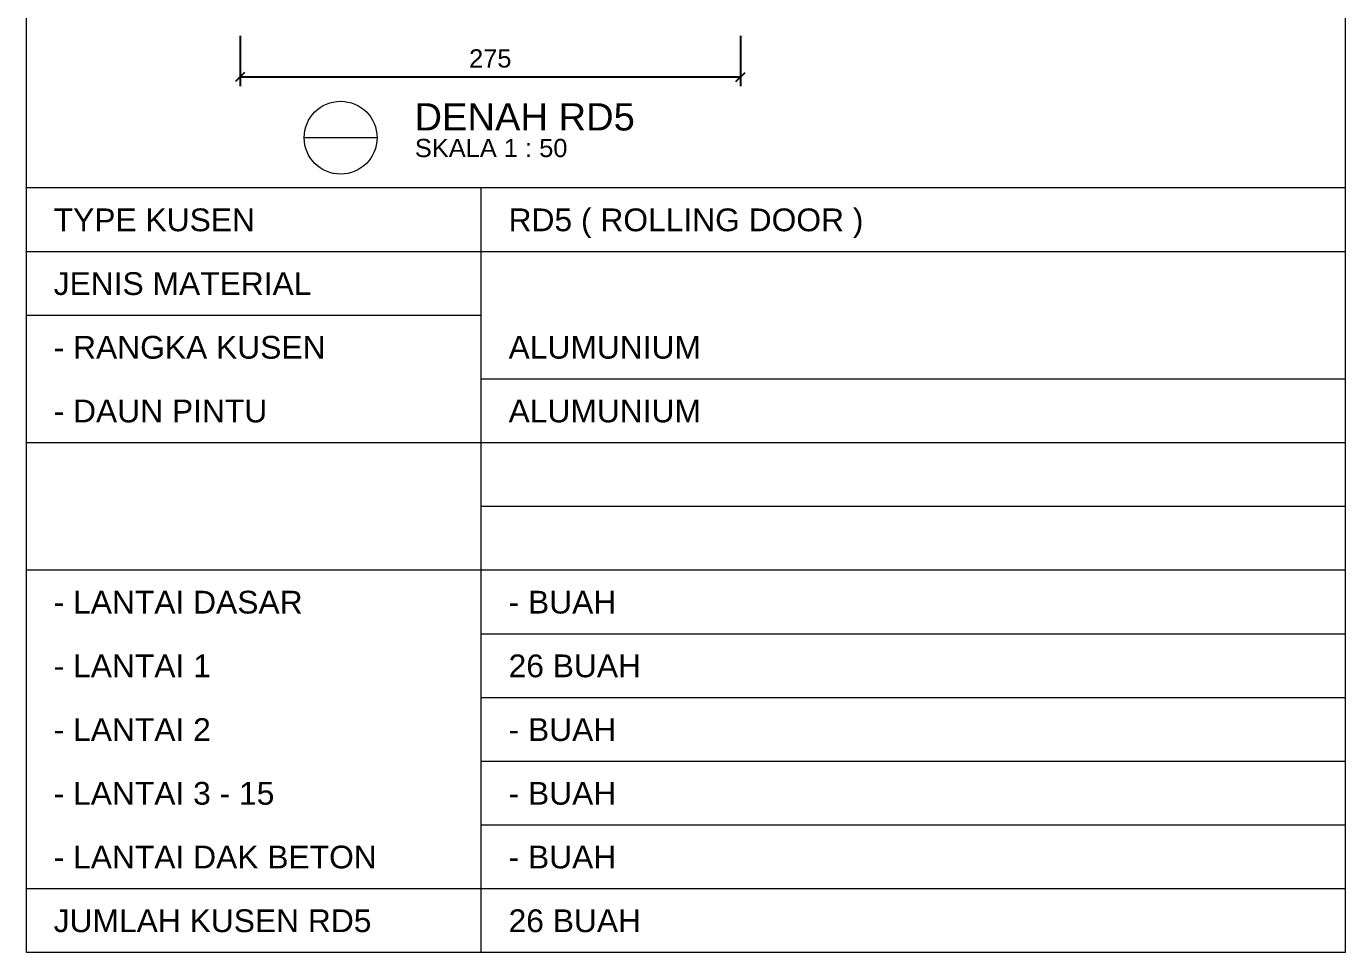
# Model space of a CAD drawing. Header units: millimetres. Extents: x -108 to 351, y -17 to 192.
# Drawn here: x 308.35 to 322.85, y 48.99 to 59.16 of the extents above; entities that cross this region are included whole.
import ezdxf
from ezdxf.enums import TextEntityAlignment as Align

# ---------------------------------------------------------------- set-up
doc = ezdxf.new("R2010")
doc.units = ezdxf.units.MM
doc.layers.get('defpoints').update_dxf_attribs({"color": 1})
for name, color, linetype, lineweight in [('lan', 7, 'Continuous', 15), ('NOT', 7, 'Continuous', 20), ('u', 6, 'Continuous', 20)]:
    doc.layers.add(name, color=color, linetype=linetype, lineweight=lineweight)
doc.styles.get("Standard").update_dxf_attribs({"font": 'arial.ttf'})
doc.dimstyles.new('SK-50', dxfattribs={"dimscale": 0, "dimtxt": 0.2, "dimasz": 0.1, "dimexe": 0.1, "dimexo": 0, "dimgap": 0.1, "dimtad": 1, "dimdec": 0, "dimlfac": 50, "dimzin": 0, "dimdsep": 46, "dimtxsty": 'Standard', "dimblk": 'OBLIQUE', "dimcen": 0.09, "dimclrd": 256, "dimclre": 256, "dimclrt": 256, "dimadec": 0, "dimazin": 0, "dimtfac": 1, "dimtdec": 0, "dimtofl": 0, "dimtmove": 0, "dimatfit": 3, "dimldrblk": 'OBLIQUE', "dimfxl": 0, "dimtolj": 1, "dimtzin": 0, "dimarcsym": 0})

# ---------------------------------------------------------------- blocks, each defined once
blk = doc.blocks.new('_Oblique')
at = {"color": 0, "linetype": 'ByBlock', "lineweight": -2}
blk.add_line((-0.5, -0.5), (0.5, 0.5), dxfattribs=at)
blk = doc.blocks.new('*D342')
at = {"layer": 'defpoints', "color": 0, "transparency": 16777216}
for p in [(310.703, 59.055), (316.203, 59.055), (316.203, 58.605)]:
    blk.add_point(p, dxfattribs=at)
at = {"layer": 'u', "lineweight": -2, "transparency": 16777216}
for p, q in [((310.703, 59.055), (310.703, 58.505)), ((316.203, 59.055), (316.203, 58.505)), ((310.703, 58.605), (316.203, 58.605))]:
    blk.add_line(p, q, dxfattribs=at)
at = {"layer": 'u', "lineweight": -2, "transparency": 16777216, "xscale": 0.1, "yscale": 0.1, "zscale": 0.1, "rotation": 180}
blk.add_blockref('_Oblique', (310.703, 58.605), dxfattribs=at)
at = {"layer": 'u', "lineweight": -2, "transparency": 16777216, "xscale": 0.1, "yscale": 0.1, "zscale": 0.1}
blk.add_blockref('_Oblique', (316.203, 58.605), dxfattribs=at)
at = {"layer": 'u', "transparency": 16777216, "insert": (313.453, 58.807), "char_height": 0.2, "attachment_point": 5}
blk.add_mtext('\\A1;275', dxfattribs=at)
blk = doc.blocks.new('Ndtpd')
blk.add_line((0.747, 0), (-0.747, 0))
blk.add_circle((0, 0), 0.747)
at = {"flags": 4}
for tag, height, p in [('NO', 0.5, (0, 0.148)), ('NOLBR', 0.3, (0, -0.398))]:
    blk.add_attdef(tag, text='', height=height, dxfattribs=at).set_placement(p, align=Align.CENTER)
for tag, p, height in [('NDTPD', (1.516, 0.148), 0.5), ('SKALA', (1.523, -0.398), 0.3)]:
    blk.add_attdef(tag, p, '', height=height, dxfattribs=at)

msp = doc.modelspace()

# ---------------------------------------------------------------- linework, layer by layer
at = {"layer": 'lan'}
for p, q in [((308.35435, 48.98506), (308.35435, 68.98506)), ((322.85435, 48.98506), (322.85435, 68.98506)), ((322.85435, 57.38506), (308.35435, 57.38506)), ((313.35435, 48.98506), (313.35435, 57.38506)), ((322.85435, 56.68506), (308.35435, 56.68506)), ((313.35435, 55.98506), (308.35435, 55.98506)), ((322.85435, 55.28506), (313.35435, 55.28506)), ((322.85435, 54.58506), (308.35435, 54.58506)), ((322.85435, 53.88506), (313.35435, 53.88506)), ((322.85435, 53.18506), (308.35435, 53.18506)), ((322.85435, 52.48506), (313.35435, 52.48506)), ((322.85435, 51.78506), (313.35435, 51.78506)), ((322.85435, 51.08506), (313.35435, 51.08506)), ((322.85435, 50.38506), (313.35435, 50.38506)), ((322.85435, 49.68506), (308.35435, 49.68506)), ((322.85435, 48.98506), (308.35435, 48.98506))]:
    msp.add_line(p, q, dxfattribs=at)

# ---------------------------------------------------------------- block references
at = {"layer": 'NOT'}
ref = msp.add_blockref('Ndtpd', (311.80844, 57.93786), dxfattribs=dict(at, xscale=0.5354752342704153, yscale=0.5354752342704153, zscale=0.5354752342704153))
ref.add_attrib('NDTPD', 'DENAH RD5', (312.62023, 58.01687), dxfattribs={"layer": '0', "height": 0.3, "flags": 4})
ref.add_attrib('SKALA', 'SKALA 1 : 50', (312.62409, 57.72454), dxfattribs={"layer": '0', "height": 0.2, "flags": 4})

# ---------------------------------------------------------------- texts
for s, p in [('TYPE KUSEN', (308.65435, 56.91006)), ('RD5 ( ROLLING DOOR )', (313.65435, 56.91006)), ('JENIS MATERIAL', (308.65435, 56.21006)), ('- RANGKA KUSEN', (308.65435, 55.51006)), ('ALUMUNIUM', (313.65435, 55.51006)), ('- DAUN PINTU', (308.65435, 54.81006)), ('ALUMUNIUM', (313.65435, 54.81006)), ('- LANTAI DASAR', (308.65435, 52.71006)), ('- BUAH', (313.65435, 52.71006)), ('- LANTAI 1', (308.65435, 52.01006)), ('26 BUAH', (313.65435, 52.01006)), ('- LANTAI 2', (308.65435, 51.31006)), ('- BUAH', (313.65435, 51.31006)), ('- LANTAI 3 - 15', (308.65435, 50.61006)), ('- BUAH', (313.65435, 50.61006)), ('- LANTAI DAK BETON', (308.65435, 49.91006)), ('- BUAH', (313.65435, 49.91006)), ('JUMLAH KUSEN RD5', (308.65435, 49.21006)), ('26 BUAH', (313.65435, 49.21006))]:
    msp.add_text(s, height=0.25, dxfattribs=at).set_placement(p)

# ---------------------------------------------------------------- dimensions: what is measured, and where the dimension line sits
at = {"layer": 'u'}
dim = msp.add_linear_dim(base=(316.2026, 58.60535), p1=(310.7026, 59.05535), p2=(316.2026, 59.05535), dimstyle='SK-50', override={"dimscale": 1, "dimtxt": 0.2}, dxfattribs=at)
dim.commit()
dim.dimension.update_dxf_attribs({"geometry": '*D342', "text_midpoint": (313.4526, 58.60535), "dimtype": 160})

doc.saveas('drawing.dxf')
